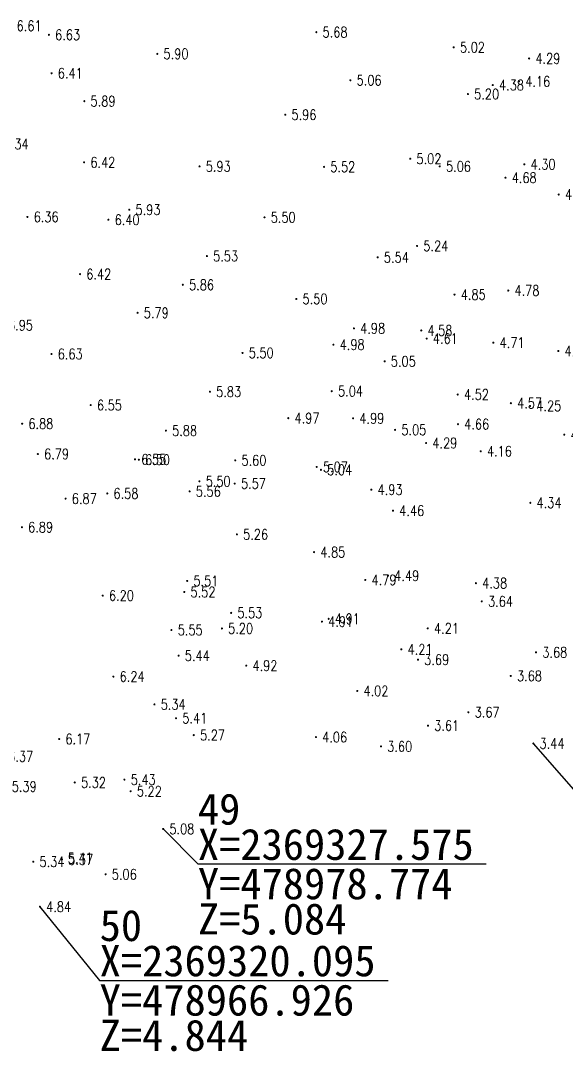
# Model space of a CAD drawing. Extents: x 478634 to 479141, y 2369294 to 2369803.
# Drawn here: x 478965.1 to 479017.6, y 2369306.2 to 2369405.3 of the extents above; entities that cross this region are included whole.
import ezdxf
from ezdxf.enums import TextEntityAlignment as Align

# ---------------------------------------------------------------- set-up
doc = ezdxf.new("R2010")
doc.units = 0
doc.header["$LTSCALE"] = 0.5
doc.layers.get('0').update_dxf_attribs({"linetype": 'CONTINUOUS'})
doc.layers.add('GCD', color=1, linetype='CONTINUOUS')
doc.styles.add('HZ', font='rs.shx', dxfattribs={"width": 0.8, "bigfont": 'hztxt.shx'})
doc.styles.add('宋体', font='')
doc.styles.get('宋体').set_extended_font_data('SimSun')

# ---------------------------------------------------------------- blocks, each defined once
blk = doc.blocks.new('GC200')
at = {"linetype": 'Continuous', "const_width": 0.2, "flags": 128}
blk.add_lwpolyline([(-0.1, 0, 1), (0.1, 0, 1)], format="xyb", close=True, dxfattribs=at)

msp = doc.modelspace()

# ---------------------------------------------------------------- linework, layer by layer
at = {"linetype": 'Continuous'}
for p, q in [((479014.37, 2369335.791, 3.436), (479019.932, 2369329.404)), ((478978.774, 2369327.575, 5.084), (478982.114, 2369324.208)), ((478982.114, 2369324.208), (479009.847, 2369324.208)), ((478966.926, 2369320.095, 4.844), (478972.667, 2369313.021)), ((478972.667, 2369313.021), (479000.401, 2369313.021))]:
    msp.add_line(p, q, dxfattribs=at)

# ---------------------------------------------------------------- block references
at = {"layer": 'GCD', "linetype": 'Continuous'}
ref = msp.add_blockref('GC200', (478964.081, 2369404.78, 6.605), dxfattribs=dict(at, xscale=0.5, yscale=0.5, zscale=0.5))
ref.add_attrib('height', '6.61', dxfattribs={"linetype": 'Continuous', "height": 1, "style": 'HZ', "width": 0.8}).set_placement((478964.681, 2369404.78, 6.605), align=Align.MIDDLE_LEFT)
ref = msp.add_blockref('GC200', (478967.788, 2369403.914, 6.626), dxfattribs=dict(at, xscale=0.5, yscale=0.5, zscale=0.5))
ref.add_attrib('height', '6.63', dxfattribs={"linetype": 'Continuous', "height": 1, "style": 'HZ', "width": 0.8}).set_placement((478968.388, 2369403.914, 6.626), align=Align.MIDDLE_LEFT)
ref = msp.add_blockref('GC200', (478993.503, 2369404.169, 5.684), dxfattribs=dict(at, xscale=0.5, yscale=0.5, zscale=0.5))
ref.add_attrib('height', '5.68', dxfattribs={"linetype": 'Continuous', "height": 1, "style": 'HZ', "width": 0.8}).set_placement((478994.103, 2369404.169, 5.684), align=Align.MIDDLE_LEFT)
ref = msp.add_blockref('GC200', (479006.716, 2369402.709, 5.015), dxfattribs=dict(at, xscale=0.5, yscale=0.5, zscale=0.5))
ref.add_attrib('height', '5.02', dxfattribs={"linetype": 'Continuous', "height": 1, "style": 'HZ', "width": 0.8}).set_placement((479007.316, 2369402.709, 5.015), align=Align.MIDDLE_LEFT)
ref = msp.add_blockref('GC200', (478978.212, 2369402.084, 5.9), dxfattribs=dict(at, xscale=0.5, yscale=0.5, zscale=0.5))
ref.add_attrib('height', '5.90', dxfattribs={"linetype": 'Continuous', "height": 1, "style": 'HZ', "width": 0.8}).set_placement((478978.812, 2369402.084, 5.9), align=Align.MIDDLE_LEFT)
ref = msp.add_blockref('GC200', (479013.969, 2369401.64, 4.293), dxfattribs=dict(at, xscale=0.5, yscale=0.5, zscale=0.5))
ref.add_attrib('height', '4.29', dxfattribs={"linetype": 'Continuous', "height": 1, "style": 'HZ', "width": 0.8}).set_placement((479014.569, 2369401.64, 4.293), align=Align.MIDDLE_LEFT)
ref = msp.add_blockref('GC200', (478968.044, 2369400.223, 6.411), dxfattribs=dict(at, xscale=0.5, yscale=0.5, zscale=0.5))
ref.add_attrib('height', '6.41', dxfattribs={"linetype": 'Continuous', "height": 1, "style": 'HZ', "width": 0.8}).set_placement((478968.644, 2369400.223, 6.411), align=Align.MIDDLE_LEFT)
ref = msp.add_blockref('GC200', (478996.777, 2369399.548, 5.064), dxfattribs=dict(at, xscale=0.5, yscale=0.5, zscale=0.5))
ref.add_attrib('height', '5.06', dxfattribs={"linetype": 'Continuous', "height": 1, "style": 'HZ', "width": 0.8}).set_placement((478997.377, 2369399.548, 5.064), align=Align.MIDDLE_LEFT)
ref = msp.add_blockref('GC200', (479010.47, 2369399.08, 4.384), dxfattribs=dict(at, xscale=0.5, yscale=0.5, zscale=0.5))
ref.add_attrib('height', '4.38', dxfattribs={"linetype": 'Continuous', "height": 1, "style": 'HZ', "width": 0.8}).set_placement((479011.07, 2369399.08, 4.384), align=Align.MIDDLE_LEFT)
ref = msp.add_blockref('GC200', (479012.997, 2369399.432, 4.157), dxfattribs=dict(at, xscale=0.5, yscale=0.5, zscale=0.5))
ref.add_attrib('height', '4.16', dxfattribs={"linetype": 'Continuous', "height": 1, "style": 'HZ', "width": 0.8}).set_placement((479013.597, 2369399.432, 4.157), align=Align.MIDDLE_LEFT)
ref = msp.add_blockref('GC200', (479008.08, 2369398.216, 5.204), dxfattribs=dict(at, xscale=0.5, yscale=0.5, zscale=0.5))
ref.add_attrib('height', '5.20', dxfattribs={"linetype": 'Continuous', "height": 1, "style": 'HZ', "width": 0.8}).set_placement((479008.68, 2369398.216, 5.204), align=Align.MIDDLE_LEFT)
ref = msp.add_blockref('GC200', (478971.192, 2369397.538, 5.894), dxfattribs=dict(at, xscale=0.5, yscale=0.5, zscale=0.5))
ref.add_attrib('height', '5.89', dxfattribs={"linetype": 'Continuous', "height": 1, "style": 'HZ', "width": 0.8}).set_placement((478971.792, 2369397.538, 5.894), align=Align.MIDDLE_LEFT)
ref = msp.add_blockref('GC200', (478990.513, 2369396.233, 5.955), dxfattribs=dict(at, xscale=0.5, yscale=0.5, zscale=0.5))
ref.add_attrib('height', '5.96', dxfattribs={"linetype": 'Continuous', "height": 1, "style": 'HZ', "width": 0.8}).set_placement((478991.113, 2369396.233, 5.955), align=Align.MIDDLE_LEFT)
ref = msp.add_blockref('GC200', (478962.841, 2369393.416, 6.344), dxfattribs=dict(at, xscale=0.5, yscale=0.5, zscale=0.5))
ref.add_attrib('height', '6.34', dxfattribs={"linetype": 'Continuous', "height": 1, "style": 'HZ', "width": 0.8}).set_placement((478963.441, 2369393.416, 6.344), align=Align.MIDDLE_LEFT)
ref = msp.add_blockref('GC200', (479002.534, 2369391.997, 5.024), dxfattribs=dict(at, xscale=0.5, yscale=0.5, zscale=0.5))
ref.add_attrib('height', '5.02', dxfattribs={"linetype": 'Continuous', "height": 1, "style": 'HZ', "width": 0.8}).set_placement((479003.134, 2369391.997, 5.024), align=Align.MIDDLE_LEFT)
ref = msp.add_blockref('GC200', (478971.174, 2369391.658, 6.422), dxfattribs=dict(at, xscale=0.5, yscale=0.5, zscale=0.5))
ref.add_attrib('height', '6.42', dxfattribs={"linetype": 'Continuous', "height": 1, "style": 'HZ', "width": 0.8}).set_placement((478971.774, 2369391.658, 6.422), align=Align.MIDDLE_LEFT)
ref = msp.add_blockref('GC200', (478982.27, 2369391.261, 5.928), dxfattribs=dict(at, xscale=0.5, yscale=0.5, zscale=0.5))
ref.add_attrib('height', '5.93', dxfattribs={"linetype": 'Continuous', "height": 1, "style": 'HZ', "width": 0.8}).set_placement((478982.87, 2369391.261, 5.928), align=Align.MIDDLE_LEFT)
ref = msp.add_blockref('GC200', (478994.245, 2369391.222, 5.524), dxfattribs=dict(at, xscale=0.5, yscale=0.5, zscale=0.5))
ref.add_attrib('height', '5.52', dxfattribs={"linetype": 'Continuous', "height": 1, "style": 'HZ', "width": 0.8}).set_placement((478994.845, 2369391.222, 5.524), align=Align.MIDDLE_LEFT)
ref = msp.add_blockref('GC200', (479005.374, 2369391.267, 5.057), dxfattribs=dict(at, xscale=0.5, yscale=0.5, zscale=0.5))
ref.add_attrib('height', '5.06', dxfattribs={"linetype": 'Continuous', "height": 1, "style": 'HZ', "width": 0.8}).set_placement((479005.974, 2369391.267, 5.057), align=Align.MIDDLE_LEFT)
ref = msp.add_blockref('GC200', (479013.508, 2369391.468, 4.303), dxfattribs=dict(at, xscale=0.5, yscale=0.5, zscale=0.5))
ref.add_attrib('height', '4.30', dxfattribs={"linetype": 'Continuous', "height": 1, "style": 'HZ', "width": 0.8}).set_placement((479014.108, 2369391.468, 4.303), align=Align.MIDDLE_LEFT)
ref = msp.add_blockref('GC200', (479011.693, 2369390.177, 4.681), dxfattribs=dict(at, xscale=0.5, yscale=0.5, zscale=0.5))
ref.add_attrib('height', '4.68', dxfattribs={"linetype": 'Continuous', "height": 1, "style": 'HZ', "width": 0.8}).set_placement((479012.293, 2369390.177, 4.681), align=Align.MIDDLE_LEFT)
ref = msp.add_blockref('GC200', (479016.815, 2369388.563, 4.024), dxfattribs=dict(at, xscale=0.5, yscale=0.5, zscale=0.5))
ref.add_attrib('height', '4.02', dxfattribs={"linetype": 'Continuous', "height": 1, "style": 'HZ', "width": 0.8}).set_placement((479017.415, 2369388.563, 4.024), align=Align.MIDDLE_LEFT)
ref = msp.add_blockref('GC200', (478975.515, 2369387.099, 5.927), dxfattribs=dict(at, xscale=0.5, yscale=0.5, zscale=0.5))
ref.add_attrib('height', '5.93', dxfattribs={"linetype": 'Continuous', "height": 1, "style": 'HZ', "width": 0.8}).set_placement((478976.115, 2369387.099, 5.927), align=Align.MIDDLE_LEFT)
ref = msp.add_blockref('GC200', (478965.724, 2369386.41, 6.359), dxfattribs=dict(at, xscale=0.5, yscale=0.5, zscale=0.5))
ref.add_attrib('height', '6.36', dxfattribs={"linetype": 'Continuous', "height": 1, "style": 'HZ', "width": 0.8}).set_placement((478966.324, 2369386.41, 6.359), align=Align.MIDDLE_LEFT)
ref = msp.add_blockref('GC200', (478973.508, 2369386.137, 6.395), dxfattribs=dict(at, xscale=0.5, yscale=0.5, zscale=0.5))
ref.add_attrib('height', '6.40', dxfattribs={"linetype": 'Continuous', "height": 1, "style": 'HZ', "width": 0.8}).set_placement((478974.108, 2369386.137, 6.395), align=Align.MIDDLE_LEFT)
ref = msp.add_blockref('GC200', (478988.518, 2369386.369, 5.5), dxfattribs=dict(at, xscale=0.5, yscale=0.5, zscale=0.5))
ref.add_attrib('height', '5.50', dxfattribs={"linetype": 'Continuous', "height": 1, "style": 'HZ', "width": 0.8}).set_placement((478989.118, 2369386.369, 5.5), align=Align.MIDDLE_LEFT)
ref = msp.add_blockref('GC200', (479003.19, 2369383.62, 5.237), dxfattribs=dict(at, xscale=0.5, yscale=0.5, zscale=0.5))
ref.add_attrib('height', '5.24', dxfattribs={"linetype": 'Continuous', "height": 1, "style": 'HZ', "width": 0.8}).set_placement((479003.79, 2369383.62, 5.237), align=Align.MIDDLE_LEFT)
ref = msp.add_blockref('GC200', (478982.98, 2369382.642, 5.532), dxfattribs=dict(at, xscale=0.5, yscale=0.5, zscale=0.5))
ref.add_attrib('height', '5.53', dxfattribs={"linetype": 'Continuous', "height": 1, "style": 'HZ', "width": 0.8}).set_placement((478983.58, 2369382.642, 5.532), align=Align.MIDDLE_LEFT)
ref = msp.add_blockref('GC200', (478999.401, 2369382.522, 5.535), dxfattribs=dict(at, xscale=0.5, yscale=0.5, zscale=0.5))
ref.add_attrib('height', '5.54', dxfattribs={"linetype": 'Continuous', "height": 1, "style": 'HZ', "width": 0.8}).set_placement((479000.001, 2369382.522, 5.535), align=Align.MIDDLE_LEFT)
ref = msp.add_blockref('GC200', (478970.782, 2369380.908, 6.42), dxfattribs=dict(at, xscale=0.5, yscale=0.5, zscale=0.5))
ref.add_attrib('height', '6.42', dxfattribs={"linetype": 'Continuous', "height": 1, "style": 'HZ', "width": 0.8}).set_placement((478971.382, 2369380.908, 6.42), align=Align.MIDDLE_LEFT)
ref = msp.add_blockref('GC200', (478980.666, 2369379.883, 5.863), dxfattribs=dict(at, xscale=0.5, yscale=0.5, zscale=0.5))
ref.add_attrib('height', '5.86', dxfattribs={"linetype": 'Continuous', "height": 1, "style": 'HZ', "width": 0.8}).set_placement((478981.266, 2369379.883, 5.863), align=Align.MIDDLE_LEFT)
ref = msp.add_blockref('GC200', (479006.792, 2369378.942, 4.847), dxfattribs=dict(at, xscale=0.5, yscale=0.5, zscale=0.5))
ref.add_attrib('height', '4.85', dxfattribs={"linetype": 'Continuous', "height": 1, "style": 'HZ', "width": 0.8}).set_placement((479007.392, 2369378.942, 4.847), align=Align.MIDDLE_LEFT)
ref = msp.add_blockref('GC200', (479011.956, 2369379.333, 4.779), dxfattribs=dict(at, xscale=0.5, yscale=0.5, zscale=0.5))
ref.add_attrib('height', '4.78', dxfattribs={"linetype": 'Continuous', "height": 1, "style": 'HZ', "width": 0.8}).set_placement((479012.556, 2369379.333, 4.779), align=Align.MIDDLE_LEFT)
ref = msp.add_blockref('GC200', (478991.58, 2369378.526, 5.499), dxfattribs=dict(at, xscale=0.5, yscale=0.5, zscale=0.5))
ref.add_attrib('height', '5.50', dxfattribs={"linetype": 'Continuous', "height": 1, "style": 'HZ', "width": 0.8}).set_placement((478992.18, 2369378.526, 5.499), align=Align.MIDDLE_LEFT)
ref = msp.add_blockref('GC200', (478976.312, 2369377.191, 5.79), dxfattribs=dict(at, xscale=0.5, yscale=0.5, zscale=0.5))
ref.add_attrib('height', '5.79', dxfattribs={"linetype": 'Continuous', "height": 1, "style": 'HZ', "width": 0.8}).set_placement((478976.912, 2369377.191, 5.79), align=Align.MIDDLE_LEFT)
ref = msp.add_blockref('GC200', (478963.256, 2369375.995, 6.949), dxfattribs=dict(at, xscale=0.5, yscale=0.5, zscale=0.5))
ref.add_attrib('height', '6.95', dxfattribs={"linetype": 'Continuous', "height": 1, "style": 'HZ', "width": 0.8}).set_placement((478963.856, 2369375.995, 6.949), align=Align.MIDDLE_LEFT)
ref = msp.add_blockref('GC200', (478997.118, 2369375.696, 4.98), dxfattribs=dict(at, xscale=0.5, yscale=0.5, zscale=0.5))
ref.add_attrib('height', '4.98', dxfattribs={"linetype": 'Continuous', "height": 1, "style": 'HZ', "width": 0.8}).set_placement((478997.718, 2369375.696, 4.98), align=Align.MIDDLE_LEFT)
ref = msp.add_blockref('GC200', (479003.589, 2369375.493, 4.575), dxfattribs=dict(at, xscale=0.5, yscale=0.5, zscale=0.5))
ref.add_attrib('height', '4.58', dxfattribs={"linetype": 'Continuous', "height": 1, "style": 'HZ', "width": 0.8}).set_placement((479004.189, 2369375.493, 4.575), align=Align.MIDDLE_LEFT)
ref = msp.add_blockref('GC200', (478995.151, 2369374.127, 4.982), dxfattribs=dict(at, xscale=0.5, yscale=0.5, zscale=0.5))
ref.add_attrib('height', '4.98', dxfattribs={"linetype": 'Continuous', "height": 1, "style": 'HZ', "width": 0.8}).set_placement((478995.751, 2369374.127, 4.982), align=Align.MIDDLE_LEFT)
ref = msp.add_blockref('GC200', (479004.115, 2369374.718, 4.61), dxfattribs=dict(at, xscale=0.5, yscale=0.5, zscale=0.5))
ref.add_attrib('height', '4.61', dxfattribs={"linetype": 'Continuous', "height": 1, "style": 'HZ', "width": 0.8}).set_placement((479004.715, 2369374.718, 4.61), align=Align.MIDDLE_LEFT)
ref = msp.add_blockref('GC200', (479010.527, 2369374.324, 4.714), dxfattribs=dict(at, xscale=0.5, yscale=0.5, zscale=0.5))
ref.add_attrib('height', '4.71', dxfattribs={"linetype": 'Continuous', "height": 1, "style": 'HZ', "width": 0.8}).set_placement((479011.127, 2369374.324, 4.714), align=Align.MIDDLE_LEFT)
ref = msp.add_blockref('GC200', (478968.035, 2369373.231, 6.627), dxfattribs=dict(at, xscale=0.5, yscale=0.5, zscale=0.5))
ref.add_attrib('height', '6.63', dxfattribs={"linetype": 'Continuous', "height": 1, "style": 'HZ', "width": 0.8}).set_placement((478968.635, 2369373.231, 6.627), align=Align.MIDDLE_LEFT)
ref = msp.add_blockref('GC200', (478986.407, 2369373.339, 5.499), dxfattribs=dict(at, xscale=0.5, yscale=0.5, zscale=0.5))
ref.add_attrib('height', '5.50', dxfattribs={"linetype": 'Continuous', "height": 1, "style": 'HZ', "width": 0.8}).set_placement((478987.007, 2369373.339, 5.499), align=Align.MIDDLE_LEFT)
ref = msp.add_blockref('GC200', (479016.771, 2369373.519, 4.038), dxfattribs=dict(at, xscale=0.5, yscale=0.5, zscale=0.5))
ref.add_attrib('height', '4.04', dxfattribs={"linetype": 'Continuous', "height": 1, "style": 'HZ', "width": 0.8}).set_placement((479017.371, 2369373.519, 4.038), align=Align.MIDDLE_LEFT)
ref = msp.add_blockref('GC200', (479000.07, 2369372.529, 5.05), dxfattribs=dict(at, xscale=0.5, yscale=0.5, zscale=0.5))
ref.add_attrib('height', '5.05', dxfattribs={"linetype": 'Continuous', "height": 1, "style": 'HZ', "width": 0.8}).set_placement((479000.67, 2369372.529, 5.05), align=Align.MIDDLE_LEFT)
ref = msp.add_blockref('GC200', (478983.272, 2369369.607, 5.826), dxfattribs=dict(at, xscale=0.5, yscale=0.5, zscale=0.5))
ref.add_attrib('height', '5.83', dxfattribs={"linetype": 'Continuous', "height": 1, "style": 'HZ', "width": 0.8}).set_placement((478983.872, 2369369.607, 5.826), align=Align.MIDDLE_LEFT)
ref = msp.add_blockref('GC200', (478994.988, 2369369.656, 5.04), dxfattribs=dict(at, xscale=0.5, yscale=0.5, zscale=0.5))
ref.add_attrib('height', '5.04', dxfattribs={"linetype": 'Continuous', "height": 1, "style": 'HZ', "width": 0.8}).set_placement((478995.588, 2369369.656, 5.04), align=Align.MIDDLE_LEFT)
ref = msp.add_blockref('GC200', (479007.105, 2369369.336, 4.524), dxfattribs=dict(at, xscale=0.5, yscale=0.5, zscale=0.5))
ref.add_attrib('height', '4.52', dxfattribs={"linetype": 'Continuous', "height": 1, "style": 'HZ', "width": 0.8}).set_placement((479007.705, 2369369.336, 4.524), align=Align.MIDDLE_LEFT)
ref = msp.add_blockref('GC200', (478971.808, 2369368.317, 6.554), dxfattribs=dict(at, xscale=0.5, yscale=0.5, zscale=0.5))
ref.add_attrib('height', '6.55', dxfattribs={"linetype": 'Continuous', "height": 1, "style": 'HZ', "width": 0.8}).set_placement((478972.408, 2369368.317, 6.554), align=Align.MIDDLE_LEFT)
ref = msp.add_blockref('GC200', (479012.212, 2369368.504, 4.572), dxfattribs=dict(at, xscale=0.5, yscale=0.5, zscale=0.5))
ref.add_attrib('height', '4.57', dxfattribs={"linetype": 'Continuous', "height": 1, "style": 'HZ', "width": 0.8}).set_placement((479012.812, 2369368.504, 4.572), align=Align.MIDDLE_LEFT)
ref = msp.add_blockref('GC200', (479014.059, 2369368.243, 4.254), dxfattribs=dict(at, xscale=0.5, yscale=0.5, zscale=0.5))
ref.add_attrib('height', '4.25', dxfattribs={"linetype": 'Continuous', "height": 1, "style": 'HZ', "width": 0.8}).set_placement((479014.659, 2369368.243, 4.254), align=Align.MIDDLE_LEFT)
ref = msp.add_blockref('GC200', (478990.807, 2369367.063, 4.97), dxfattribs=dict(at, xscale=0.5, yscale=0.5, zscale=0.5))
ref.add_attrib('height', '4.97', dxfattribs={"linetype": 'Continuous', "height": 1, "style": 'HZ', "width": 0.8}).set_placement((478991.407, 2369367.063, 4.97), align=Align.MIDDLE_LEFT)
ref = msp.add_blockref('GC200', (478997.04, 2369367.05, 4.991), dxfattribs=dict(at, xscale=0.5, yscale=0.5, zscale=0.5))
ref.add_attrib('height', '4.99', dxfattribs={"linetype": 'Continuous', "height": 1, "style": 'HZ', "width": 0.8}).set_placement((478997.64, 2369367.05, 4.991), align=Align.MIDDLE_LEFT)
ref = msp.add_blockref('GC200', (478965.216, 2369366.531, 6.878), dxfattribs=dict(at, xscale=0.5, yscale=0.5, zscale=0.5))
ref.add_attrib('height', '6.88', dxfattribs={"linetype": 'Continuous', "height": 1, "style": 'HZ', "width": 0.8}).set_placement((478965.816, 2369366.531, 6.878), align=Align.MIDDLE_LEFT)
ref = msp.add_blockref('GC200', (479007.126, 2369366.485, 4.661), dxfattribs=dict(at, xscale=0.5, yscale=0.5, zscale=0.5))
ref.add_attrib('height', '4.66', dxfattribs={"linetype": 'Continuous', "height": 1, "style": 'HZ', "width": 0.8}).set_placement((479007.726, 2369366.485, 4.661), align=Align.MIDDLE_LEFT)
ref = msp.add_blockref('GC200', (478979.035, 2369365.863, 5.884), dxfattribs=dict(at, xscale=0.5, yscale=0.5, zscale=0.5))
ref.add_attrib('height', '5.88', dxfattribs={"linetype": 'Continuous', "height": 1, "style": 'HZ', "width": 0.8}).set_placement((478979.635, 2369365.863, 5.884), align=Align.MIDDLE_LEFT)
ref = msp.add_blockref('GC200', (479001.08, 2369365.94, 5.045), dxfattribs=dict(at, xscale=0.5, yscale=0.5, zscale=0.5))
ref.add_attrib('height', '5.05', dxfattribs={"linetype": 'Continuous', "height": 1, "style": 'HZ', "width": 0.8}).set_placement((479001.68, 2369365.94, 5.045), align=Align.MIDDLE_LEFT)
ref = msp.add_blockref('GC200', (479017.344, 2369365.479, 4.289), dxfattribs=dict(at, xscale=0.5, yscale=0.5, zscale=0.5))
ref.add_attrib('height', '4.29', dxfattribs={"linetype": 'Continuous', "height": 1, "style": 'HZ', "width": 0.8}).set_placement((479017.944, 2369365.479, 4.289), align=Align.MIDDLE_LEFT)
ref = msp.add_blockref('GC200', (479004.062, 2369364.673, 4.29), dxfattribs=dict(at, xscale=0.5, yscale=0.5, zscale=0.5))
ref.add_attrib('height', '4.29', dxfattribs={"linetype": 'Continuous', "height": 1, "style": 'HZ', "width": 0.8}).set_placement((479004.662, 2369364.673, 4.29), align=Align.MIDDLE_LEFT)
ref = msp.add_blockref('GC200', (478966.724, 2369363.616, 6.79), dxfattribs=dict(at, xscale=0.5, yscale=0.5, zscale=0.5))
ref.add_attrib('height', '6.79', dxfattribs={"linetype": 'Continuous', "height": 1, "style": 'HZ', "width": 0.8}).set_placement((478967.324, 2369363.616, 6.79), align=Align.MIDDLE_LEFT)
ref = msp.add_blockref('GC200', (478976.065, 2369363.11, 6.546), dxfattribs=dict(at, xscale=0.5, yscale=0.5, zscale=0.5))
ref.add_attrib('height', '6.55', dxfattribs={"linetype": 'Continuous', "height": 1, "style": 'HZ', "width": 0.8}).set_placement((478976.665, 2369363.11, 6.546), align=Align.MIDDLE_LEFT)
ref = msp.add_blockref('GC200', (478976.438, 2369363.065, 6.497), dxfattribs=dict(at, xscale=0.5, yscale=0.5, zscale=0.5))
ref.add_attrib('height', '6.50', dxfattribs={"linetype": 'Continuous', "height": 1, "style": 'HZ', "width": 0.8}).set_placement((478977.038, 2369363.065, 6.497), align=Align.MIDDLE_LEFT)
ref = msp.add_blockref('GC200', (478985.703, 2369363.008, 5.598), dxfattribs=dict(at, xscale=0.5, yscale=0.5, zscale=0.5))
ref.add_attrib('height', '5.60', dxfattribs={"linetype": 'Continuous', "height": 1, "style": 'HZ', "width": 0.8}).set_placement((478986.303, 2369363.008, 5.598), align=Align.MIDDLE_LEFT)
ref = msp.add_blockref('GC200', (479009.317, 2369363.884, 4.161), dxfattribs=dict(at, xscale=0.5, yscale=0.5, zscale=0.5))
ref.add_attrib('height', '4.16', dxfattribs={"linetype": 'Continuous', "height": 1, "style": 'HZ', "width": 0.8}).set_placement((479009.917, 2369363.884, 4.161), align=Align.MIDDLE_LEFT)
ref = msp.add_blockref('GC200', (478993.538, 2369362.379, 5.073), dxfattribs=dict(at, xscale=0.5, yscale=0.5, zscale=0.5))
ref.add_attrib('height', '5.07', dxfattribs={"linetype": 'Continuous', "height": 1, "style": 'HZ', "width": 0.8}).set_placement((478994.138, 2369362.379, 5.073), align=Align.MIDDLE_LEFT)
ref = msp.add_blockref('GC200', (478993.948, 2369362.096, 5.041), dxfattribs=dict(at, xscale=0.5, yscale=0.5, zscale=0.5))
ref.add_attrib('height', '5.04', dxfattribs={"linetype": 'Continuous', "height": 1, "style": 'HZ', "width": 0.8}).set_placement((478994.548, 2369362.096, 5.041), align=Align.MIDDLE_LEFT)
ref = msp.add_blockref('GC200', (478981.315, 2369360.023, 5.557), dxfattribs=dict(at, xscale=0.5, yscale=0.5, zscale=0.5))
ref.add_attrib('height', '5.56', dxfattribs={"linetype": 'Continuous', "height": 1, "style": 'HZ', "width": 0.8}).set_placement((478981.915, 2369360.023, 5.557), align=Align.MIDDLE_LEFT)
ref = msp.add_blockref('GC200', (478982.265, 2369360.994, 5.495), dxfattribs=dict(at, xscale=0.5, yscale=0.5, zscale=0.5))
ref.add_attrib('height', '5.50', dxfattribs={"linetype": 'Continuous', "height": 1, "style": 'HZ', "width": 0.8}).set_placement((478982.865, 2369360.994, 5.495), align=Align.MIDDLE_LEFT)
ref = msp.add_blockref('GC200', (478985.657, 2369360.778, 5.57), dxfattribs=dict(at, xscale=0.5, yscale=0.5, zscale=0.5))
ref.add_attrib('height', '5.57', dxfattribs={"linetype": 'Continuous', "height": 1, "style": 'HZ', "width": 0.8}).set_placement((478986.257, 2369360.778, 5.57), align=Align.MIDDLE_LEFT)
ref = msp.add_blockref('GC200', (478998.795, 2369360.193, 4.932), dxfattribs=dict(at, xscale=0.5, yscale=0.5, zscale=0.5))
ref.add_attrib('height', '4.93', dxfattribs={"linetype": 'Continuous', "height": 1, "style": 'HZ', "width": 0.8}).set_placement((478999.395, 2369360.193, 4.932), align=Align.MIDDLE_LEFT)
ref = msp.add_blockref('GC200', (478969.388, 2369359.329, 6.873), dxfattribs=dict(at, xscale=0.5, yscale=0.5, zscale=0.5))
ref.add_attrib('height', '6.87', dxfattribs={"linetype": 'Continuous', "height": 1, "style": 'HZ', "width": 0.8}).set_placement((478969.988, 2369359.329, 6.873), align=Align.MIDDLE_LEFT)
ref = msp.add_blockref('GC200', (478973.395, 2369359.823, 6.576), dxfattribs=dict(at, xscale=0.5, yscale=0.5, zscale=0.5))
ref.add_attrib('height', '6.58', dxfattribs={"linetype": 'Continuous', "height": 1, "style": 'HZ', "width": 0.8}).set_placement((478973.995, 2369359.823, 6.576), align=Align.MIDDLE_LEFT)
ref = msp.add_blockref('GC200', (479000.877, 2369358.168, 4.458), dxfattribs=dict(at, xscale=0.5, yscale=0.5, zscale=0.5))
ref.add_attrib('height', '4.46', dxfattribs={"linetype": 'Continuous', "height": 1, "style": 'HZ', "width": 0.8}).set_placement((479001.477, 2369358.168, 4.458), align=Align.MIDDLE_LEFT)
ref = msp.add_blockref('GC200', (479014.083, 2369358.925, 4.336), dxfattribs=dict(at, xscale=0.5, yscale=0.5, zscale=0.5))
ref.add_attrib('height', '4.34', dxfattribs={"linetype": 'Continuous', "height": 1, "style": 'HZ', "width": 0.8}).set_placement((479014.683, 2369358.925, 4.336), align=Align.MIDDLE_LEFT)
ref = msp.add_blockref('GC200', (478965.192, 2369356.582, 6.891), dxfattribs=dict(at, xscale=0.5, yscale=0.5, zscale=0.5))
ref.add_attrib('height', '6.89', dxfattribs={"linetype": 'Continuous', "height": 1, "style": 'HZ', "width": 0.8}).set_placement((478965.792, 2369356.582, 6.891), align=Align.MIDDLE_LEFT)
ref = msp.add_blockref('GC200', (478985.864, 2369355.892, 5.26), dxfattribs=dict(at, xscale=0.5, yscale=0.5, zscale=0.5))
ref.add_attrib('height', '5.26', dxfattribs={"linetype": 'Continuous', "height": 1, "style": 'HZ', "width": 0.8}).set_placement((478986.464, 2369355.892, 5.26), align=Align.MIDDLE_LEFT)
ref = msp.add_blockref('GC200', (478993.285, 2369354.185, 4.853), dxfattribs=dict(at, xscale=0.5, yscale=0.5, zscale=0.5))
ref.add_attrib('height', '4.85', dxfattribs={"linetype": 'Continuous', "height": 1, "style": 'HZ', "width": 0.8}).set_placement((478993.885, 2369354.185, 4.853), align=Align.MIDDLE_LEFT)
ref = msp.add_blockref('GC200', (478981.084, 2369351.42, 5.506), dxfattribs=dict(at, xscale=0.5, yscale=0.5, zscale=0.5))
ref.add_attrib('height', '5.51', dxfattribs={"linetype": 'Continuous', "height": 1, "style": 'HZ', "width": 0.8}).set_placement((478981.684, 2369351.42, 5.506), align=Align.MIDDLE_LEFT)
ref = msp.add_blockref('GC200', (478998.211, 2369351.513, 4.792), dxfattribs=dict(at, xscale=0.5, yscale=0.5, zscale=0.5))
ref.add_attrib('height', '4.79', dxfattribs={"linetype": 'Continuous', "height": 1, "style": 'HZ', "width": 0.8}).set_placement((478998.811, 2369351.513, 4.792), align=Align.MIDDLE_LEFT)
ref = msp.add_blockref('GC200', (479000.397, 2369351.918, 4.489), dxfattribs=dict(at, xscale=0.5, yscale=0.5, zscale=0.5))
ref.add_attrib('height', '4.49', dxfattribs={"linetype": 'Continuous', "height": 1, "style": 'HZ', "width": 0.8}).set_placement((479000.997, 2369351.918, 4.489), align=Align.MIDDLE_LEFT)
ref = msp.add_blockref('GC200', (479008.849, 2369351.2, 4.376), dxfattribs=dict(at, xscale=0.5, yscale=0.5, zscale=0.5))
ref.add_attrib('height', '4.38', dxfattribs={"linetype": 'Continuous', "height": 1, "style": 'HZ', "width": 0.8}).set_placement((479009.449, 2369351.2, 4.376), align=Align.MIDDLE_LEFT)
ref = msp.add_blockref('GC200', (478980.804, 2369350.355, 5.518), dxfattribs=dict(at, xscale=0.5, yscale=0.5, zscale=0.5))
ref.add_attrib('height', '5.52', dxfattribs={"linetype": 'Continuous', "height": 1, "style": 'HZ', "width": 0.8}).set_placement((478981.404, 2369350.355, 5.518), align=Align.MIDDLE_LEFT)
ref = msp.add_blockref('GC200', (478972.961, 2369350.01, 6.196), dxfattribs=dict(at, xscale=0.5, yscale=0.5, zscale=0.5))
ref.add_attrib('height', '6.20', dxfattribs={"linetype": 'Continuous', "height": 1, "style": 'HZ', "width": 0.8}).set_placement((478973.561, 2369350.01, 6.196), align=Align.MIDDLE_LEFT)
ref = msp.add_blockref('GC200', (479009.415, 2369349.45, 3.637), dxfattribs=dict(at, xscale=0.5, yscale=0.5, zscale=0.5))
ref.add_attrib('height', '3.64', dxfattribs={"linetype": 'Continuous', "height": 1, "style": 'HZ', "width": 0.8}).set_placement((479010.015, 2369349.45, 3.637), align=Align.MIDDLE_LEFT)
ref = msp.add_blockref('GC200', (478985.312, 2369348.348, 5.525), dxfattribs=dict(at, xscale=0.5, yscale=0.5, zscale=0.5))
ref.add_attrib('height', '5.53', dxfattribs={"linetype": 'Continuous', "height": 1, "style": 'HZ', "width": 0.8}).set_placement((478985.912, 2369348.348, 5.525), align=Align.MIDDLE_LEFT)
ref = msp.add_blockref('GC200', (478994.044, 2369347.509, 4.908), dxfattribs=dict(at, xscale=0.5, yscale=0.5, zscale=0.5))
ref.add_attrib('height', '4.91', dxfattribs={"linetype": 'Continuous', "height": 1, "style": 'HZ', "width": 0.8}).set_placement((478994.644, 2369347.509, 4.908), align=Align.MIDDLE_LEFT)
ref = msp.add_blockref('GC200', (478994.689, 2369347.775, 4.909), dxfattribs=dict(at, xscale=0.5, yscale=0.5, zscale=0.5))
ref.add_attrib('height', '4.91', dxfattribs={"linetype": 'Continuous', "height": 1, "style": 'HZ', "width": 0.8}).set_placement((478995.289, 2369347.775, 4.909), align=Align.MIDDLE_LEFT)
ref = msp.add_blockref('GC200', (478979.572, 2369346.7, 5.545), dxfattribs=dict(at, xscale=0.5, yscale=0.5, zscale=0.5))
ref.add_attrib('height', '5.55', dxfattribs={"linetype": 'Continuous', "height": 1, "style": 'HZ', "width": 0.8}).set_placement((478980.172, 2369346.7, 5.545), align=Align.MIDDLE_LEFT)
ref = msp.add_blockref('GC200', (478984.421, 2369346.846, 5.201), dxfattribs=dict(at, xscale=0.5, yscale=0.5, zscale=0.5))
ref.add_attrib('height', '5.20', dxfattribs={"linetype": 'Continuous', "height": 1, "style": 'HZ', "width": 0.8}).set_placement((478985.021, 2369346.846, 5.201), align=Align.MIDDLE_LEFT)
ref = msp.add_blockref('GC200', (479004.22, 2369346.855, 4.214), dxfattribs=dict(at, xscale=0.5, yscale=0.5, zscale=0.5))
ref.add_attrib('height', '4.21', dxfattribs={"linetype": 'Continuous', "height": 1, "style": 'HZ', "width": 0.8}).set_placement((479004.82, 2369346.855, 4.214), align=Align.MIDDLE_LEFT)
ref = msp.add_blockref('GC200', (478980.256, 2369344.234, 5.436), dxfattribs=dict(at, xscale=0.5, yscale=0.5, zscale=0.5))
ref.add_attrib('height', '5.44', dxfattribs={"linetype": 'Continuous', "height": 1, "style": 'HZ', "width": 0.8}).set_placement((478980.856, 2369344.234, 5.436), align=Align.MIDDLE_LEFT)
ref = msp.add_blockref('GC200', (479001.68, 2369344.841, 4.212), dxfattribs=dict(at, xscale=0.5, yscale=0.5, zscale=0.5))
ref.add_attrib('height', '4.21', dxfattribs={"linetype": 'Continuous', "height": 1, "style": 'HZ', "width": 0.8}).set_placement((479002.28, 2369344.841, 4.212), align=Align.MIDDLE_LEFT)
ref = msp.add_blockref('GC200', (479014.632, 2369344.555, 3.683), dxfattribs=dict(at, xscale=0.5, yscale=0.5, zscale=0.5))
ref.add_attrib('height', '3.68', dxfattribs={"linetype": 'Continuous', "height": 1, "style": 'HZ', "width": 0.8}).set_placement((479015.232, 2369344.555, 3.683), align=Align.MIDDLE_LEFT)
ref = msp.add_blockref('GC200', (478986.761, 2369343.275, 4.917), dxfattribs=dict(at, xscale=0.5, yscale=0.5, zscale=0.5))
ref.add_attrib('height', '4.92', dxfattribs={"linetype": 'Continuous', "height": 1, "style": 'HZ', "width": 0.8}).set_placement((478987.361, 2369343.275, 4.917), align=Align.MIDDLE_LEFT)
ref = msp.add_blockref('GC200', (479003.281, 2369343.85, 3.685), dxfattribs=dict(at, xscale=0.5, yscale=0.5, zscale=0.5))
ref.add_attrib('height', '3.69', dxfattribs={"linetype": 'Continuous', "height": 1, "style": 'HZ', "width": 0.8}).set_placement((479003.881, 2369343.85, 3.685), align=Align.MIDDLE_LEFT)
ref = msp.add_blockref('GC200', (478973.988, 2369342.224, 6.241), dxfattribs=dict(at, xscale=0.5, yscale=0.5, zscale=0.5))
ref.add_attrib('height', '6.24', dxfattribs={"linetype": 'Continuous', "height": 1, "style": 'HZ', "width": 0.8}).set_placement((478974.588, 2369342.224, 6.241), align=Align.MIDDLE_LEFT)
ref = msp.add_blockref('GC200', (479012.203, 2369342.287, 3.676), dxfattribs=dict(at, xscale=0.5, yscale=0.5, zscale=0.5))
ref.add_attrib('height', '3.68', dxfattribs={"linetype": 'Continuous', "height": 1, "style": 'HZ', "width": 0.8}).set_placement((479012.803, 2369342.287, 3.676), align=Align.MIDDLE_LEFT)
ref = msp.add_blockref('GC200', (478997.437, 2369340.844, 4.019), dxfattribs=dict(at, xscale=0.5, yscale=0.5, zscale=0.5))
ref.add_attrib('height', '4.02', dxfattribs={"linetype": 'Continuous', "height": 1, "style": 'HZ', "width": 0.8}).set_placement((478998.037, 2369340.844, 4.019), align=Align.MIDDLE_LEFT)
ref = msp.add_blockref('GC200', (478977.938, 2369339.545, 5.336), dxfattribs=dict(at, xscale=0.5, yscale=0.5, zscale=0.5))
ref.add_attrib('height', '5.34', dxfattribs={"linetype": 'Continuous', "height": 1, "style": 'HZ', "width": 0.8}).set_placement((478978.538, 2369339.545, 5.336), align=Align.MIDDLE_LEFT)
ref = msp.add_blockref('GC200', (479008.128, 2369338.792, 3.668), dxfattribs=dict(at, xscale=0.5, yscale=0.5, zscale=0.5))
ref.add_attrib('height', '3.67', dxfattribs={"linetype": 'Continuous', "height": 1, "style": 'HZ', "width": 0.8}).set_placement((479008.728, 2369338.792, 3.668), align=Align.MIDDLE_LEFT)
ref = msp.add_blockref('GC200', (478980.014, 2369338.22, 5.412), dxfattribs=dict(at, xscale=0.5, yscale=0.5, zscale=0.5))
ref.add_attrib('height', '5.41', dxfattribs={"linetype": 'Continuous', "height": 1, "style": 'HZ', "width": 0.8}).set_placement((478980.614, 2369338.22, 5.412), align=Align.MIDDLE_LEFT)
ref = msp.add_blockref('GC200', (479004.243, 2369337.511, 3.608), dxfattribs=dict(at, xscale=0.5, yscale=0.5, zscale=0.5))
ref.add_attrib('height', '3.61', dxfattribs={"linetype": 'Continuous', "height": 1, "style": 'HZ', "width": 0.8}).set_placement((479004.843, 2369337.511, 3.608), align=Align.MIDDLE_LEFT)
ref = msp.add_blockref('GC200', (478981.72, 2369336.594, 5.266), dxfattribs=dict(at, xscale=0.5, yscale=0.5, zscale=0.5))
ref.add_attrib('height', '5.27', dxfattribs={"linetype": 'Continuous', "height": 1, "style": 'HZ', "width": 0.8}).set_placement((478982.32, 2369336.594, 5.266), align=Align.MIDDLE_LEFT)
ref = msp.add_blockref('GC200', (478993.466, 2369336.403, 4.064), dxfattribs=dict(at, xscale=0.5, yscale=0.5, zscale=0.5))
ref.add_attrib('height', '4.06', dxfattribs={"linetype": 'Continuous', "height": 1, "style": 'HZ', "width": 0.8}).set_placement((478994.066, 2369336.403, 4.064), align=Align.MIDDLE_LEFT)
ref = msp.add_blockref('GC200', (478968.775, 2369336.218, 6.169), dxfattribs=dict(at, xscale=0.5, yscale=0.5, zscale=0.5))
ref.add_attrib('height', '6.17', dxfattribs={"linetype": 'Continuous', "height": 1, "style": 'HZ', "width": 0.8}).set_placement((478969.375, 2369336.218, 6.169), align=Align.MIDDLE_LEFT)
ref = msp.add_blockref('GC200', (478999.723, 2369335.506, 3.596), dxfattribs=dict(at, xscale=0.5, yscale=0.5, zscale=0.5))
ref.add_attrib('height', '3.60', dxfattribs={"linetype": 'Continuous', "height": 1, "style": 'HZ', "width": 0.8}).set_placement((479000.323, 2369335.506, 3.596), align=Align.MIDDLE_LEFT)
ref = msp.add_blockref('GC200', (479014.37, 2369335.791, 3.436), dxfattribs=dict(at, xscale=0.5, yscale=0.5, zscale=0.5))
ref.add_attrib('height', '3.44', dxfattribs={"linetype": 'Continuous', "height": 1, "style": 'HZ', "width": 0.8}).set_placement((479014.97, 2369335.791, 3.436), align=Align.MIDDLE_LEFT)
ref = msp.add_blockref('GC200', (478963.277, 2369334.541, 6.369), dxfattribs=dict(at, xscale=0.5, yscale=0.5, zscale=0.5))
ref.add_attrib('height', '6.37', dxfattribs={"linetype": 'Continuous', "height": 1, "style": 'HZ', "width": 0.8}).set_placement((478963.877, 2369334.541, 6.369), align=Align.MIDDLE_LEFT)
ref = msp.add_blockref('GC200', (478975.053, 2369332.316, 5.43), dxfattribs=dict(at, xscale=0.5, yscale=0.5, zscale=0.5))
ref.add_attrib('height', '5.43', dxfattribs={"linetype": 'Continuous', "height": 1, "style": 'HZ', "width": 0.8}).set_placement((478975.653, 2369332.316, 5.43), align=Align.MIDDLE_LEFT)
ref = msp.add_blockref('GC200', (478963.614, 2369331.651, 5.387), dxfattribs=dict(at, xscale=0.5, yscale=0.5, zscale=0.5))
ref.add_attrib('height', '5.39', dxfattribs={"linetype": 'Continuous', "height": 1, "style": 'HZ', "width": 0.8}).set_placement((478964.214, 2369331.651, 5.387), align=Align.MIDDLE_LEFT)
ref = msp.add_blockref('GC200', (478970.277, 2369332.043, 5.321), dxfattribs=dict(at, xscale=0.5, yscale=0.5, zscale=0.5))
ref.add_attrib('height', '5.32', dxfattribs={"linetype": 'Continuous', "height": 1, "style": 'HZ', "width": 0.8}).set_placement((478970.877, 2369332.043, 5.321), align=Align.MIDDLE_LEFT)
ref = msp.add_blockref('GC200', (478975.648, 2369331.201, 5.218), dxfattribs=dict(at, xscale=0.5, yscale=0.5, zscale=0.5))
ref.add_attrib('height', '5.22', dxfattribs={"linetype": 'Continuous', "height": 1, "style": 'HZ', "width": 0.8}).set_placement((478976.248, 2369331.201, 5.218), align=Align.MIDDLE_LEFT)
ref = msp.add_blockref('GC200', (478978.774, 2369327.575, 5.084), dxfattribs=dict(at, xscale=0.5, yscale=0.5, zscale=0.5))
ref.add_attrib('height', '5.08', dxfattribs={"linetype": 'Continuous', "height": 1, "style": 'HZ', "width": 0.8}).set_placement((478979.374, 2369327.575, 5.084), align=Align.MIDDLE_LEFT)
ref = msp.add_blockref('GC200', (478966.285, 2369324.421, 5.343), dxfattribs=dict(at, xscale=0.5, yscale=0.5, zscale=0.5))
ref.add_attrib('height', '5.34', dxfattribs={"linetype": 'Continuous', "height": 1, "style": 'HZ', "width": 0.8}).set_placement((478966.885, 2369324.421, 5.343), align=Align.MIDDLE_LEFT)
ref = msp.add_blockref('GC200', (478969, 2369324.769, 5.414), dxfattribs=dict(at, xscale=0.5, yscale=0.5, zscale=0.5))
ref.add_attrib('height', '5.41', dxfattribs={"linetype": 'Continuous', "height": 1, "style": 'HZ', "width": 0.8}).set_placement((478969.6, 2369324.769, 5.414), align=Align.MIDDLE_LEFT)
ref = msp.add_blockref('GC200', (478969.039, 2369324.636, 5.365), dxfattribs=dict(at, xscale=0.5, yscale=0.5, zscale=0.5))
ref.add_attrib('height', '5.37', dxfattribs={"linetype": 'Continuous', "height": 1, "style": 'HZ', "width": 0.8}).set_placement((478969.639, 2369324.636, 5.365), align=Align.MIDDLE_LEFT)
ref = msp.add_blockref('GC200', (478973.238, 2369323.216, 5.061), dxfattribs=dict(at, xscale=0.5, yscale=0.5, zscale=0.5))
ref.add_attrib('height', '5.06', dxfattribs={"linetype": 'Continuous', "height": 1, "style": 'HZ', "width": 0.8}).set_placement((478973.838, 2369323.216, 5.061), align=Align.MIDDLE_LEFT)
ref = msp.add_blockref('GC200', (478966.926, 2369320.095, 4.844), dxfattribs=dict(at, xscale=0.5, yscale=0.5, zscale=0.5))
ref.add_attrib('height', '4.84', dxfattribs={"linetype": 'Continuous', "height": 1, "style": 'HZ', "width": 0.8}).set_placement((478967.526, 2369320.095, 4.844), align=Align.MIDDLE_LEFT)

# ---------------------------------------------------------------- texts
at = {"layer": 'GCD', "linetype": 'Continuous', "style": '宋体'}
for s, p in [('49', (478982.114, 2369327.987)), ('X=2369327.575', (478982.114, 2369324.598)), ('Y=478978.774', (478982.114, 2369320.818)), ('Z=5.084', (478982.114, 2369317.429)), ('50', (478972.667, 2369316.8)), ('X=2369320.095', (478972.667, 2369313.411)), ('Y=478966.926', (478972.667, 2369309.631)), ('Z=4.844', (478972.667, 2369306.242))]:
    msp.add_text(s, height=3, dxfattribs=at).set_placement(p)

doc.saveas('drawing.dxf')
